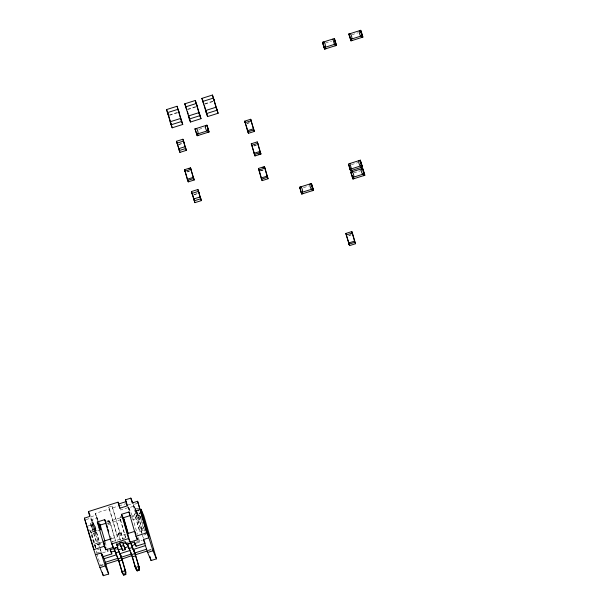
<?xml version="1.0" encoding="UTF-8"?>
<svg xmlns="http://www.w3.org/2000/svg" width="606" height="606" viewBox="0 0 606 606"><rect width="100%" height="100%" fill="white"/><g stroke="black" fill="none" stroke-linecap="round" stroke-linejoin="round"><path stroke-width="0.45" stroke-dasharray="3.03 2.27" d="M125.45 537.469L120.193 519.266L120.283 516.926L122.306 516.282M325.452 43.026L331.687 41.049M351.844 34.769L358.078 32.792M169.369 114.966L177.3 112.451M187.633 109.178L195.564 106.664M204.752 103.747L212.683 101.232M169.529 115.337L177.46 112.822M187.792 109.55L196.602 106.754M204.911 104.118L212.842 101.603M198.919 129.343L204.267 127.646M178.49 144.463L182.52 143.183M178.588 144.69L182.618 143.41M247.362 123.245L249.058 122.707M246.581 123.677L249.975 122.601M253.906 145.879L255.603 145.342M253.975 146.038L256.52 145.235M187.171 171.816L188.867 171.278M187.239 171.975L189.784 171.172M260.201 170.839L263.595 169.763M260.269 170.998L263.663 169.922M194.299 194.481L197.526 193.458M193.594 194.958L197.624 193.678M351.412 164.68L358.532 162.423M303.439 187.671L308.78 185.981M353.79 172.915L360.911 170.657M349.336 235.287L351.033 234.749M348.556 235.719L351.101 234.908M111.633 538.673L117.519 536.81L108.694 507.146L112.057 506.078L120.882 535.742L127.616 533.606M97.324 520.319L95.316 513.388L109.451 508.904L117.519 536.81M112.814 507.836L118.117 506.161M118.996 505.881L126.063 503.639M90.688 516.857L96.074 515.145L97.581 520.349M127.707 505.124L132.191 503.7M86.09 519.607L90.574 518.183L99.732 548.127M137.464 503.321L132.979 504.745L142.137 534.689M127.942 507.661L120.541 510.01L120.033 508.835M96.013 530.818L91.832 519.501L97.21 517.789L98.952 521.834M129.851 511.229L128.843 507.767L134.229 506.055L137.267 513.108L142.001 529.485L139.312 530.341L134.577 513.964L137.267 513.108M90.249 523.326L92.938 522.478C96.028 525.273 89.893 527.099 90.249 523.326L97.414 544.953L92.4 528.326L95.089 527.47L100.111 544.105L99.346 542.34L93.968 544.044L90.627 532.522L88.544 527.674M135.343 509.032L138.032 508.184L138.6 509.502L135.911 510.358L135.343 509.032L136.395 512.676L139.085 511.82L140.1 514.168M90.817 524.652L93.506 523.796M87.847 526.061L93.233 524.349M134.229 506.055L135.638 510.911L138.327 510.055M91.067 525.235L93.763 524.387C98.27 529.167 90.15 529.97 91.158 525.614M138.941 510.472L136.236 511.312L138.857 510.093M115.738 541.272L110.095 522.47L108.845 520.546L106.823 521.19L107.201 522.069M91.301 526.97L93.991 526.114L92.938 522.478M107.027 522.024L121.086 517.569M107.876 521.857L109.224 521.433L110.724 523.94L108.201 524.735M125.836 538.067L120.821 520.736L120.67 517.804L122.685 517.16M91.832 519.501L94.862 526.546L96.657 525.978M92.142 527.735L94.839 526.879M136.161 510.941L137.236 513.441L139.032 512.873M107.573 523.266L110.095 522.47L115.36 540.666M140.274 513.555L137.57 514.396L140.183 513.176M107.754 523.796L120.98 519.607M131.555 516.251L135.077 515.138L139.819 531.515L145.205 529.811M90.938 517.721L94.195 528.985L99.581 527.281M131.214 517.251L136.6 515.547L142.524 534.727M93.029 529.788L95.725 528.94M137.494 514.032L138.123 515.494L140.819 514.645M95.71 547.96L90.544 530.773L93.907 529.712M136.312 516.267L139.675 515.198L141.198 518.728L145.251 532.742M93.529 531.553L96.248 530.758L90.627 532.522M143.546 528.334L141.751 528.902L142.508 530.659L138.615 517.289L141.304 516.395M141.342 516.463L138.418 517.372L135.638 510.911M94.195 528.985L95.339 531.629L99.823 530.212M132.358 519.895L137.736 518.191M93.907 532.825L96.596 531.97M139.001 518.531L141.69 517.675M90.544 530.773L92.059 534.303L95.43 533.235M137.827 519.797L141.198 518.728M120.329 540.158L118.314 533.182L121.003 532.326L123.215 539.741M118.314 533.182L118.503 533.621L121.192 532.765M116.761 535.045L120.124 533.977L120.882 535.742M102.293 542.075L99.604 542.931L94.862 526.546M93.968 544.044L94.725 545.809L102.8 543.249M146.258 530.333L144.236 530.97L139.675 515.198M111.989 541.734L124.222 537.976L125.169 540.181M97.468 549.809L99.149 549.271M144.076 535.03L145.758 534.5L144.842 532.386M126.874 542.468L128.593 541.923M96.642 553.073L101.126 551.649L99.869 547.301M102.581 552.854L108.898 550.846M135.964 542.272L142.281 540.272M114.026 550.271L116.579 549.46M136.297 543.211L139.698 542.135L137.615 534.931M100.323 565.39L103.012 564.534M148.114 550.24L151.697 549.104M100.513 565.83L103.202 564.974M148.303 550.68L151.886 549.544M138.607 517.251L138.123 515.494M136.252 511.32L135.911 510.358M137.57 514.396L137.236 513.441M134.577 513.964L135.077 515.138M142.387 535.568L143.531 538.211L142.774 535.598M139.312 530.341L139.819 531.515M128.843 507.767L131.631 514.229L137.357 534.03M138.623 539.62L139.698 542.135M120.283 516.926L120.67 517.804M120.193 519.266L120.821 520.736M108.694 507.146L109.451 508.904M108.845 520.546L109.224 521.433M95.316 513.388L96.074 515.145M99.301 522.637L99.998 524.258M106.626 548.816L108.065 552.157L107.027 548.559M99.99 549.006L101.126 551.649M138.032 508.184L139.085 511.82M133.343 504.283L136.6 515.547M128.207 506.851L129.464 511.184M127.949 506.828L129.207 511.161M121.003 532.326L123.026 539.302M112.057 506.078L120.124 533.977M118.503 533.621L120.268 539.726M110.618 536.272L112.375 542.34M105.202 542.256L106.762 547.657M97.21 517.789L97.967 520.395M95.339 531.629L99.619 546.43M92.059 534.303L96.369 549.195M94.725 545.809L95.225 547.551M96.233 551.036L96.74 552.77M96.99 553.642L100.263 564.959"/><path stroke-width="0.91" d="M125.222 572.723L125.321 570.382M125.753 574.549L125.851 572.2L121.957 558.793L117.284 547.339L113.92 548.407L114.307 549.68L118.299 559.649L122.48 573.268L123.73 575.185L125.753 574.549L125.215 570.731L121.957 559.474L117.284 547.339M138.713 567.678L138.782 566.11M134.721 552.437L130.744 543.074L127.381 544.143L131.835 555.596L135.312 567.534L137.191 570.92L139.213 570.276L139.312 567.936L135.274 554.089M322.453 42.322L334.323 38.557L334.951 40.011L336.497 45.367L324.627 49.124L322.453 42.322L324.627 49.124M348.836 34.065L360.714 30.3L361.343 31.754L362.888 37.11L351.018 40.867L348.836 34.065L351.018 40.867M322.892 42.367C324.445 39.882 326.967 48.457 324.437 47.715L322.892 42.367L323.377 43.496M349.283 34.11C350.836 31.626 353.359 40.208 350.829 39.458L351.313 40.594L352.495 40.397M323.998 47.669L335.868 43.905L336.497 45.367M350.389 39.413L362.259 35.648L362.888 37.11M335.012 45.836L336.057 45.321L335.572 44.185L334.459 44.541L332.906 39.185M360.896 31.717L362.449 37.064L361.403 37.58M166.491 109.61L177.066 106.262L182.747 124.465L172.172 127.813L166.491 109.61L167.445 111.83M184.754 103.823L195.329 100.467L201.01 118.67L190.435 122.026L184.754 103.823L185.709 106.035M201.881 98.392L212.456 95.044L218.137 113.246L207.563 116.594L201.881 98.392L203.154 101.346M170.9 124.859L181.474 121.511L182.747 124.465M189.163 119.071L199.738 115.716L201.01 118.67M206.29 113.64L216.865 110.292L218.137 113.246M195.026 128.919L206.904 125.154L207.532 126.616L209.078 131.964L197.208 135.729L195.026 128.919L197.208 135.729M195.473 128.964C197.026 126.48 199.548 135.062 197.018 134.312L197.503 135.449L198.685 135.259M196.579 134.267L208.449 130.51L209.078 131.964M176.467 141.281L182.914 139.236L186.383 150.341L179.929 152.386L176.467 141.281L177.24 143.084M250.657 119.268L253.747 129.964L247.816 131.85L244.718 121.147L250.657 119.268L254.376 131.426L248.445 133.305L247.786 131.676M178.618 148.72L185.065 146.675L185.845 148.478M179.156 150.583L185.603 148.538L186.383 150.341M257.83 143.357L260.928 154.06L254.99 155.939L251.263 143.781L257.202 141.902L257.861 143.531M190.466 167.839L193.556 178.535L187.625 180.421L184.527 169.718L190.466 167.839L194.185 179.997L188.246 181.876L187.595 180.247M188.936 168.869L190.632 168.332L191.481 170.634M254.361 154.485L260.3 152.598L260.928 154.06M258.217 154.371L260.762 153.56L260.269 152.432M264.345 166.589L267.435 177.293L261.504 179.171L258.406 168.476L264.345 166.589L264.996 168.226M262.815 167.627L264.511 167.089M191.473 191.549L197.92 189.511L201.389 200.609L194.935 202.654L191.473 191.549L194.17 199.995M194.162 200.851L200.609 198.806L201.389 200.609M261.474 179.005L262.133 180.633L268.064 178.747L264.974 168.051M360.282 160.211L348.405 163.976L349.957 169.324L350.579 170.786L362.456 167.021L360.282 160.211L362.456 167.021M349.957 169.324L361.827 165.559M349.109 164.915L350.397 169.369L351.51 169.021L349.957 163.665M299.546 187.246L311.416 183.489L313.59 190.292L301.72 194.056L299.546 187.246L300.175 188.708M311.113 183.769C308.431 182.838 310.772 191.079 312.658 189.117L313.15 190.246L312.105 190.761M350.791 172.21L362.661 168.445L363.289 169.9L364.835 175.248L352.965 179.012L350.791 172.21L352.965 179.012M351.23 172.248C352.783 169.763 355.305 178.346 352.775 177.603L353.268 178.732L354.449 178.543M362.358 168.726C359.676 167.794 362.017 176.035 363.903 174.073L364.395 175.21L363.35 175.725M301.091 192.602L312.961 188.837L313.59 190.292M352.336 177.558L364.206 173.793L364.835 175.248M345.844 233.461L351.783 231.575L352.412 233.037L355.502 243.733L349.571 245.619L345.844 233.461L349.571 245.619M348.942 244.157L354.881 242.279L351.783 231.575M105.709 563.678L108.694 573.996L103.308 575.7C95.407 557.081 90.059 537.537 84.431 518.13L89.817 516.418L88.415 511.57L118.026 502.177L120.041 508.275M118.026 502.177L119.783 508.245L127.184 505.896L125.427 499.836L130.813 498.124L133.093 503.412M118.784 503.942L126.192 501.594L127.442 505.927M156.477 558.846L153 550.771L148.879 537.81L143.493 539.514L147.614 552.475L151.091 560.55L156.477 558.846L143.804 515.668L141.016 509.207L148.917 536.499L146.258 530.333L137.6 501.276L132.222 502.98L130.813 498.124M97.308 521.993L104.709 519.645L106.224 523.175L98.823 525.516L97.308 521.993L104.323 546.256L105.845 549.786L113.246 547.438L112.261 544.037M136.494 536.355L137.479 539.757L130.07 542.105L128.555 538.575L121.533 514.312L128.942 511.964L129.851 514.077M121.533 514.312L123.056 517.835L130.457 515.494M105.845 549.786L103.384 541.287L110.792 538.946M127.616 533.606L135.017 531.265M93.551 549.672L104.323 546.256M104.709 519.645L111.724 543.908L128.555 538.575M128.942 511.964L135.956 536.227L146.728 532.818L148.879 537.81M119.359 542.862L121.988 542.029M117.261 545.514L120.291 544.552L122.064 548.665L118.359 549.839M120.291 544.552L122.586 550.483L125.283 549.627L122.988 543.696L126.01 542.741L126.54 544.559L134.282 542.105L136.055 546.218L145.137 543.34L143.493 539.514M116.738 543.688L117.791 547.332L110.05 549.786L111.822 553.899L102.732 556.778L101.088 552.96L95.703 554.664M120.821 546.37L123.51 545.514M110.231 549.612L111.292 552.074L114.996 550.907M122.988 543.696L124.753 547.809L128.457 546.635L129.828 549.824M131.82 545.567L135.524 544.4L136.055 546.218M115.428 552.907L118.799 551.839M128.889 548.642L132.259 547.574L135.123 554.316L139.312 567.936M102.369 554.732L104.088 558.717L116.716 554.717M119.42 553.861L130.252 550.422M132.956 549.566L145.584 545.567M105.141 562.36L117.928 558.308L118.685 560.065L105.898 564.118L104.088 558.717M135.418 567.178L132.032 555.528L122.048 559.005L120.412 554.202L121.291 557.24L131.388 554.035L130.858 552.217M134.638 551.702L133.873 549.937L134.752 552.975L146.69 549.188M118.026 558.929L121.389 557.861M131.487 554.664L134.85 553.596M147.447 550.952L135.509 554.732L134.752 552.975M118.776 561.179L122.147 560.118M132.237 556.914L135.608 555.846M99.823 567.625L105.209 565.913L108.694 573.996M147.614 552.475L153 550.771M125.851 572.2L125.215 570.731L121.851 571.799L123.351 574.306L125.374 573.662M136.812 570.034L138.835 569.398L138.676 566.466L135.312 567.534L137.191 570.92M122.723 516.926L124.185 519.668L128.199 533.538M135.835 567.822L136.668 569.102M122.685 517.16L124.185 519.668M134.782 565.709L135.532 566.966M121.321 569.981L122.821 572.488M362.449 37.064L361.956 35.928C360.07 37.89 357.729 29.649 360.411 30.58L361.699 35.034M326.111 48.654L324.93 48.851L324.437 47.715M360.971 167.491L362.017 166.976L361.524 165.839C359.638 167.809 357.298 159.56 359.979 160.492L361.759 166.082M352.063 170.316L350.882 170.506L350.397 169.369M351.95 232.075L352.434 233.212M352.237 233.075L346.306 234.961M354.563 241.105L348.624 242.983M354.851 242.105L355.502 243.733M348.912 243.991L349.404 245.119M303.205 193.587L302.023 193.776L301.53 192.647C304.06 193.39 301.538 184.807 299.985 187.292L300.758 189.966M250.823 119.761L251.308 120.897M251.111 120.768L245.18 122.647M253.437 128.79L247.498 130.669M253.725 129.79L254.376 131.426M257.656 143.402L251.725 145.281M259.982 151.424L254.043 153.303M244.718 121.147L245.665 123.783M244.885 121.647L245.377 122.776M264.799 168.089L258.868 169.975M267.125 176.119L261.186 177.997M267.413 177.119L268.064 178.747M251.263 143.781L252.21 146.417M254.331 154.31L254.823 155.447M258.406 168.476L259.065 170.104M259.353 171.104L261.489 178.406M261.747 179.293L262.133 180.633M214.607 101.043L213.335 98.089L202.76 101.444L203.874 104.027M217.251 110.194L215.978 107.239L205.404 110.595L206.517 113.178M207.085 126.571L206.601 125.434C203.919 124.503 206.26 132.752 208.146 130.782L208.638 131.919L207.593 132.434M197.48 106.474L196.208 103.52L185.641 106.868L186.913 109.822M200.131 115.625L198.859 112.671L188.284 116.019L189.398 118.602M179.217 112.261L177.944 109.307L167.37 112.663L168.112 114.382M181.861 121.412L180.596 118.458L170.021 121.806L171.134 124.397M184.232 142.895L183.451 141.1L177.005 143.145L177.778 144.94L177.422 143.705M190.92 169.339L184.981 171.218M193.238 177.361L187.307 179.247M193.799 178.656L194.018 179.497M193.534 178.369L194.185 179.997M199.238 193.17L198.457 191.367L192.011 193.412L192.784 195.215M200.851 198.753L200.071 196.95L193.625 198.995L194.306 200.571M184.527 169.718L185.156 171.18M184.694 170.218L185.178 171.346M185.474 172.354L188.246 181.876M153.492 548.536L153.682 548.975M125.427 499.836L126.192 501.594M135.956 536.227L137.479 539.757M134.464 541.931L135.524 544.4M138.835 569.398L139.213 570.276M127.381 544.143L128.101 545.801M126.54 544.559L125.275 541.62L116.526 544.393L117.791 547.332M121.291 557.24L122.048 559.005M113.92 548.407L117.928 558.308M111.724 543.908L113.246 547.438M123.351 574.306L123.73 575.185M103.384 541.287L104.467 543.802M88.415 511.57L90.036 515.342M84.431 518.13L93.748 548.733M132.259 547.574L130.744 543.074M101.088 552.96L105.209 565.913M118.571 559.8L118.973 561.133M360.714 30.3L362.259 35.648M349.798 35.89L350.571 38.564M334.323 38.557L335.868 43.905M334.277 39.731L335.572 44.185M362.661 168.445L364.206 173.793M363.365 171.642L364.138 174.316M360.237 161.385L361.267 164.953M362.873 170.506L363.645 173.18M352.23 175.164L353.003 177.846M349.033 165.43L350.579 170.786M311.416 183.489L312.961 188.837M311.863 185.792L313.15 190.246M311.885 186.443L312.658 189.117M300.432 189.602L301.72 194.056M257.202 141.902L260.3 152.598M245.991 124.836L248.445 133.305M252.535 147.47L254.99 155.939M212.456 95.044L216.865 110.292M204.275 105.232L206.441 112.716M206.676 113.549L207.563 116.594M206.904 125.154L208.449 130.51M207.6 128.351L208.381 131.025M195.329 100.467L199.738 115.716M187.39 111.489L188.11 113.981M188.595 115.648L189.314 118.14M189.557 118.973L190.435 122.026M177.066 106.262L181.474 121.511M197.92 189.511L200.609 198.806M182.914 139.236L185.603 148.538M194.397 200.798L194.935 202.654M178.012 145.743L179.929 152.386M167.983 113.33L172.172 127.813M137.6 501.276L146.728 532.818M149.849 556.255L151.091 560.55M135.267 532.113L136.002 534.659M123.556 518.198L128.063 533.803M123.056 517.835L130.07 542.105M135.593 567.784L135.941 568.996M124.753 547.809L125.283 549.627M122.238 549.271L122.586 550.483M119.223 561.997L122.48 573.268M106.732 524.925L107.497 527.553M108.004 529.303L108.762 531.932M111.292 552.074L111.822 553.899M99.998 524.258L104.944 541.355M99.217 524.728L100.725 529.924L98.331 522.948M98.074 522.917L98.823 525.516M101.891 553.869L102.732 556.778M102.308 572.261L103.308 575.7M138.153 564.64L138.229 566.11M124.692 568.913L124.768 570.375"/></g></svg>
